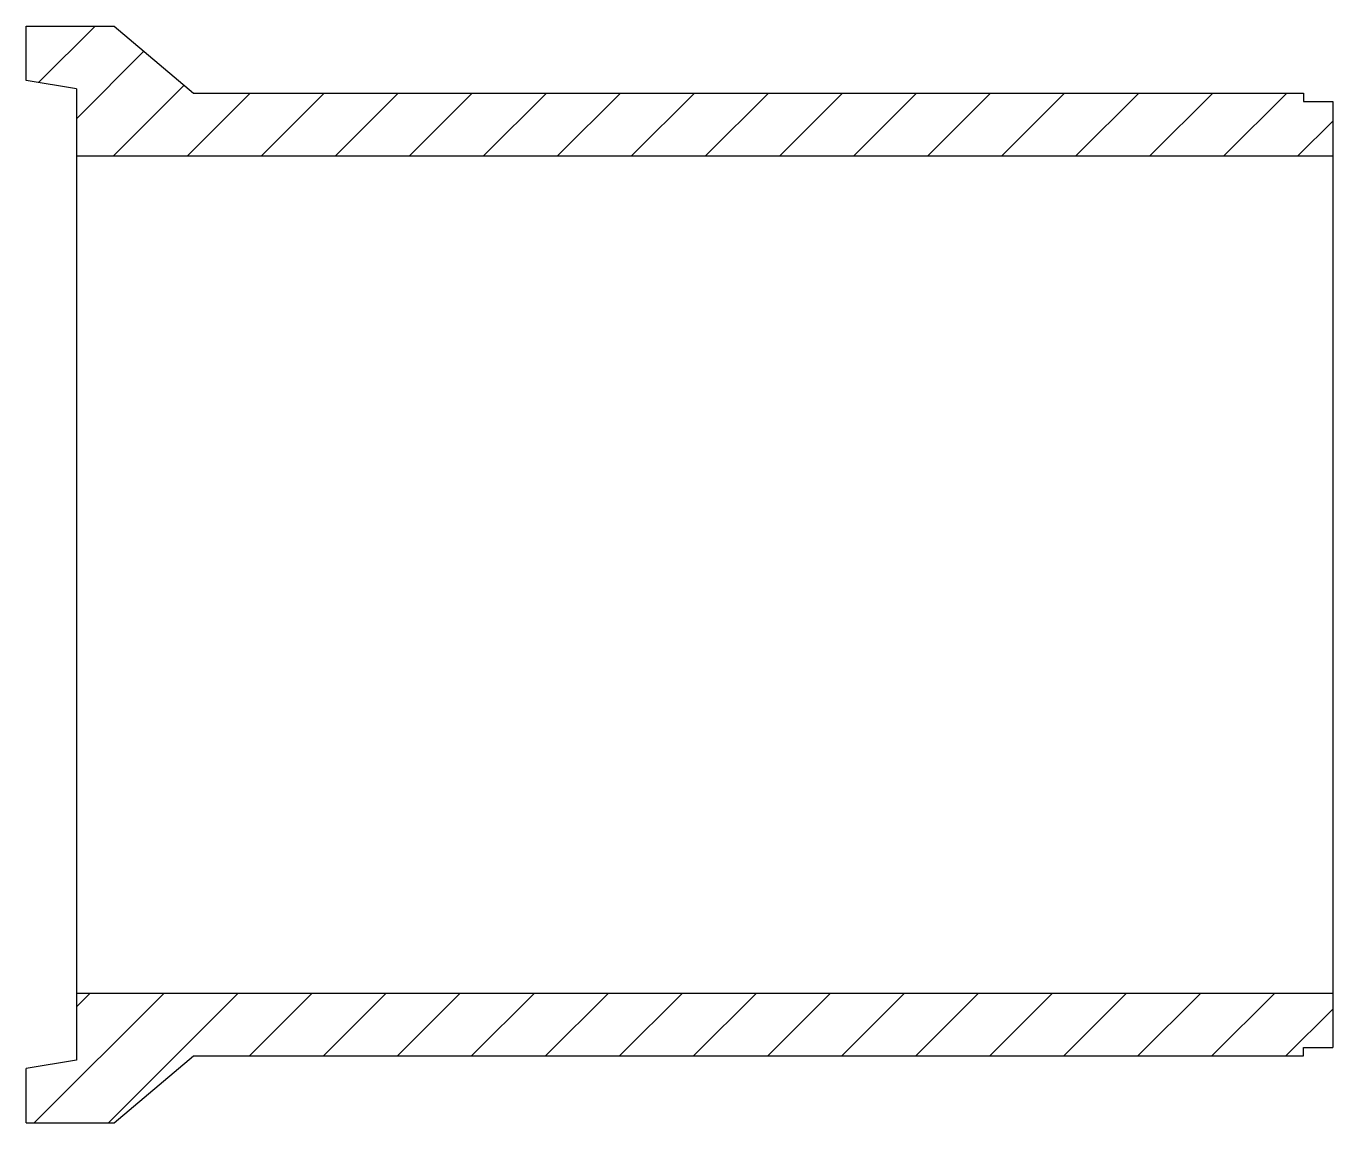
# Model space of a CAD drawing. Header units: centimetres. Extents: x -172 to 140, y 4064 to 4326.
import ezdxf

# ---------------------------------------------------------------- set-up
doc = ezdxf.new("R2010")
doc.units = ezdxf.units.CM
doc.header["$LTSCALE"] = 200
doc.header["$MEASUREMENT"] = 0
doc.layers.add('5', color=5, linetype='Continuous')

msp = doc.modelspace()

# ---------------------------------------------------------------- hatches: boundary and pattern name
at = {"layer": '5'}
h = msp.add_hatch(dxfattribs=at)
h.set_pattern_fill('ANSI31', color=256, scale=100, style=0)
h.set_pattern_definition([(45, (-507.12, 6272.989), (-8.838835, 8.838835), [])])
h.paths.add_polyline_path([(139.5, 4307.98), (132.5, 4307.98), (132.5, 4309.98), (-132.5, 4309.98), (-151.5, 4325.98), (-172.5, 4325.98), (-172.5, 4312.98), (-160.5, 4310.98), (-160.5, 4294.98), (139.5, 4294.98)])
h.paths.add_polyline_path([(139.5, 4094.98), (-160.5, 4094.98), (-160.5, 4078.98), (-172.5, 4076.98), (-172.5, 4063.98), (-151.5, 4063.98), (-132.5, 4079.98), (132.5, 4079.98), (132.5, 4081.98), (139.5, 4081.98)])

# ---------------------------------------------------------------- linework, layer by layer
for p, q in [((-172.5, 4325.98), (-151.5, 4325.98)), ((-172.5, 4312.98), (-172.5, 4325.98)), ((-151.5, 4325.98), (-132.5, 4309.98)), ((-160.5, 4310.98), (-172.5, 4312.98)), ((-160.5, 4310.98), (-160.5, 4078.98)), ((-132.5, 4309.98), (132.5, 4309.98)), ((132.5, 4309.98), (132.5, 4307.98)), ((132.5, 4307.98), (139.5, 4307.98)), ((139.5, 4307.98), (139.5, 4081.98)), ((-160.5, 4294.98), (139.5, 4294.98)), ((-160.5, 4094.98), (139.5, 4094.98)), ((132.5, 4081.98), (139.5, 4081.98)), ((132.5, 4079.98), (132.5, 4081.98)), ((-160.5, 4078.98), (-172.5, 4076.98)), ((-151.5, 4063.98), (-132.5, 4079.98)), ((-132.5, 4079.98), (132.5, 4079.98)), ((-172.5, 4063.98), (-172.5, 4076.98)), ((-172.5, 4063.98), (-151.5, 4063.98))]:
    msp.add_line(p, q)

doc.saveas('drawing.dxf')
